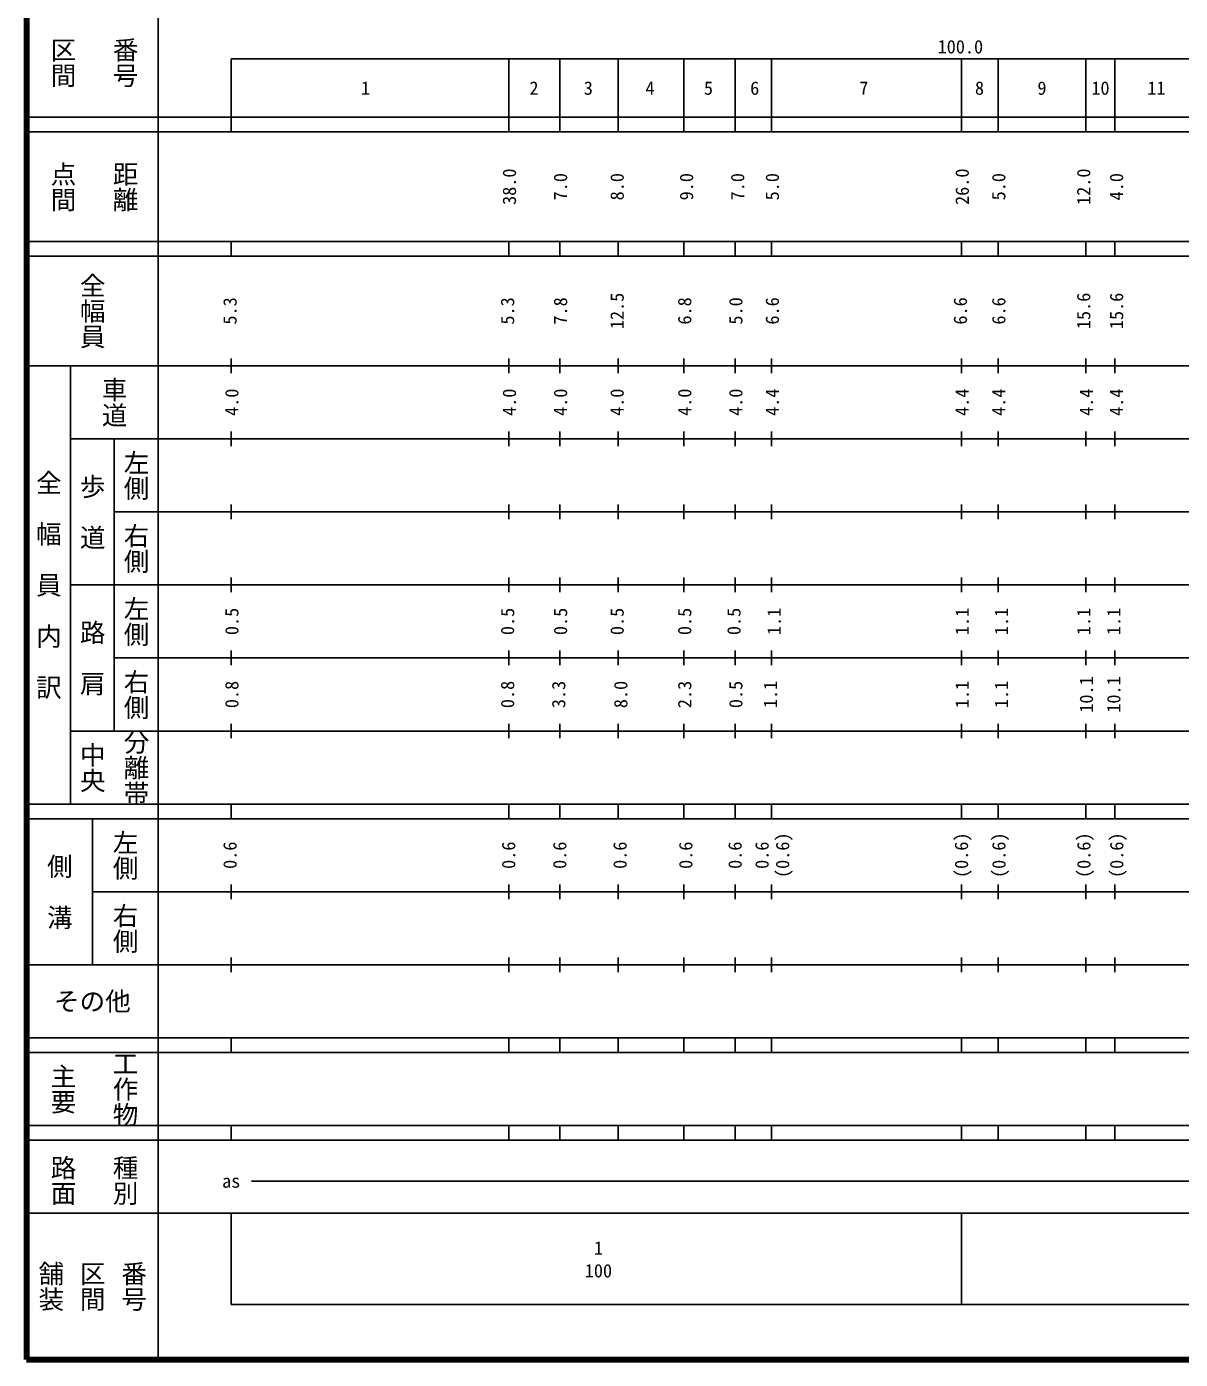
# Model space of a CAD drawing. Units: millimetres on the paper. Extents: x 40 to 680, y 20 to 380.
# Drawn here: x 40 to 198, y 20 to 202.4 of the extents above; entities that cross this region are included whole.
import ezdxf
from ezdxf.enums import TextEntityAlignment as Align

# ---------------------------------------------------------------- set-up
doc = ezdxf.new("R2010")
doc.units = ezdxf.units.MM
doc.layers.add('M-TTL', color=2, linetype='Continuous', lineweight=140)
doc.layers.add('M-TTL-BAND', color=7, linetype='Continuous', lineweight=25)
doc.styles.add('@ＭＳ ゴシック', font='')
doc.styles.add('ＭＳ ゴシック', font='')
doc.styles.get('@ＭＳ ゴシック').set_extended_font_data('@MS Gothic')
doc.styles.get('ＭＳ ゴシック').set_extended_font_data('MS Gothic')

msp = doc.modelspace()

# ---------------------------------------------------------------- linework, layer by layer
at = {"layer": 'M-TTL'}
for p, q in [((40, 380), (40, 20)), ((40, 20), (680, 20))]:
    msp.add_line(p, q, dxfattribs=at)
at = {"layer": 'M-TTL-BAND'}
for p, q in [((58, 370), (58, 20)), ((68, 198), (579, 198)), ((68, 198), (68, 188)), ((106, 198), (106, 188)), ((113, 198), (113, 188)), ((121, 198), (121, 188)), ((130, 198), (130, 188)), ((137, 198), (137, 188)), ((142, 198), (142, 188)), ((168, 198), (168, 188)), ((173, 198), (173, 188)), ((185, 198), (185, 188)), ((189, 198), (189, 188)), ((40, 190), (579, 190)), ((40, 188), (579, 188)), ((40, 173), (579, 173)), ((68, 171), (68, 173)), ((106, 173), (106, 171)), ((113, 173), (113, 171)), ((121, 173), (121, 171)), ((130, 173), (130, 171)), ((137, 173), (137, 171)), ((142, 173), (142, 171)), ((168, 171), (168, 173)), ((173, 173), (173, 171)), ((185, 173), (185, 171)), ((189, 173), (189, 171)), ((40, 171), (579, 171)), ((68, 155), (68, 157)), ((106, 157), (106, 155)), ((113, 157), (113, 155)), ((121, 157), (121, 155)), ((130, 157), (130, 155)), ((137, 157), (137, 155)), ((142, 157), (142, 155)), ((168, 155), (168, 157)), ((173, 157), (173, 155)), ((185, 157), (185, 155)), ((189, 157), (189, 155)), ((40, 156), (579, 156)), ((46, 96), (46, 156)), ((46, 146), (579, 146)), ((52, 146), (52, 106)), ((68, 145), (68, 147)), ((106, 147), (106, 145)), ((113, 147), (113, 145)), ((121, 147), (121, 145)), ((130, 147), (130, 145)), ((137, 147), (137, 145)), ((142, 147), (142, 145)), ((168, 145), (168, 147)), ((173, 147), (173, 145)), ((185, 147), (185, 145)), ((189, 147), (189, 145)), ((68, 135), (68, 137)), ((106, 137), (106, 135)), ((113, 137), (113, 135)), ((121, 137), (121, 135)), ((130, 137), (130, 135)), ((137, 137), (137, 135)), ((142, 137), (142, 135)), ((168, 135), (168, 137)), ((173, 137), (173, 135)), ((185, 137), (185, 135)), ((189, 137), (189, 135)), ((52, 136), (579, 136)), ((46, 126), (579, 126)), ((68, 125), (68, 127)), ((106, 127), (106, 125)), ((113, 127), (113, 125)), ((121, 127), (121, 125)), ((130, 127), (130, 125)), ((137, 127), (137, 125)), ((142, 127), (142, 125)), ((168, 125), (168, 127)), ((173, 127), (173, 125)), ((185, 127), (185, 125)), ((189, 127), (189, 125)), ((68, 115), (68, 117)), ((106, 117), (106, 115)), ((113, 117), (113, 115)), ((121, 117), (121, 115)), ((130, 117), (130, 115)), ((137, 117), (137, 115)), ((142, 117), (142, 115)), ((168, 115), (168, 117)), ((173, 117), (173, 115)), ((185, 117), (185, 115)), ((189, 117), (189, 115)), ((52, 116), (579, 116)), ((46, 106), (579, 106)), ((68, 105), (68, 107)), ((106, 107), (106, 105)), ((113, 107), (113, 105)), ((121, 107), (121, 105)), ((130, 107), (130, 105)), ((137, 107), (137, 105)), ((142, 107), (142, 105)), ((168, 105), (168, 107)), ((173, 107), (173, 105)), ((185, 107), (185, 105)), ((189, 107), (189, 105)), ((40, 96), (579, 96)), ((68, 94), (68, 96)), ((106, 96), (106, 94)), ((113, 96), (113, 94)), ((121, 96), (121, 94)), ((130, 96), (130, 94)), ((137, 96), (137, 94)), ((142, 96), (142, 94)), ((168, 94), (168, 96)), ((173, 96), (173, 94)), ((185, 96), (185, 94)), ((189, 96), (189, 94)), ((40, 94), (579, 94)), ((49, 94), (49, 74)), ((49, 84), (579, 84)), ((68, 83), (68, 85)), ((106, 85), (106, 83)), ((113, 85), (113, 83)), ((121, 85), (121, 83)), ((130, 85), (130, 83)), ((137, 85), (137, 83)), ((142, 85), (142, 83)), ((168, 83), (168, 85)), ((173, 85), (173, 83)), ((185, 85), (185, 83)), ((189, 85), (189, 83)), ((68, 73), (68, 75)), ((106, 75), (106, 73)), ((113, 75), (113, 73)), ((121, 75), (121, 73)), ((130, 75), (130, 73)), ((137, 75), (137, 73)), ((142, 75), (142, 73)), ((168, 73), (168, 75)), ((173, 75), (173, 73)), ((185, 75), (185, 73)), ((189, 75), (189, 73)), ((40, 74), (579, 74)), ((40, 64), (579, 64)), ((68, 62), (68, 64)), ((106, 64), (106, 62)), ((113, 64), (113, 62)), ((121, 64), (121, 62)), ((130, 64), (130, 62)), ((137, 64), (137, 62)), ((142, 64), (142, 62)), ((168, 62), (168, 64)), ((173, 64), (173, 62)), ((185, 64), (185, 62)), ((189, 64), (189, 62)), ((40, 62), (579, 62)), ((40, 52), (579, 52)), ((68, 50), (68, 52)), ((106, 52), (106, 50)), ((113, 52), (113, 50)), ((121, 52), (121, 50)), ((130, 52), (130, 50)), ((137, 52), (137, 50)), ((142, 52), (142, 50)), ((168, 50), (168, 52)), ((173, 52), (173, 50)), ((185, 52), (185, 50)), ((189, 52), (189, 50)), ((40, 50), (579, 50)), ((70.805, 44.406), (565.903, 44.406)), ((40, 40), (579, 40)), ((68, 40), (68, 27.5)), ((168, 40), (168, 27.5)), ((68, 27.5), (579, 27.5))]:
    msp.add_line(p, q, dxfattribs=at)

# ---------------------------------------------------------------- texts
for s, height, rotation, style, p in [('番号', 2.566, 270, '@ＭＳ ゴシック', (53.5, 197.5)), ('区間', 2.566, 270, '@ＭＳ ゴシック', (45, 197.5)), ('点間', 2.566, 270, '@ＭＳ ゴシック', (45, 180.5)), ('距離', 2.566, 270, '@ＭＳ ゴシック', (53.5, 180.5)), ('38.0', 1.833, 90, 'ＭＳ ゴシック', (106.087, 180.5)), ('26.0', 1.833, 90, 'ＭＳ ゴシック', (168.087, 180.5)), ('12.0', 1.833, 90, 'ＭＳ ゴシック', (184.715, 180.5)), ('7.0', 1.833, 90, 'ＭＳ ゴシック', (113.087, 180.5)), ('8.0', 1.833, 90, 'ＭＳ ゴシック', (120.837, 180.5)), ('9.0', 1.833, 90, 'ＭＳ ゴシック', (130.338, 180.5)), ('7.0', 1.833, 90, 'ＭＳ ゴシック', (137.338, 180.5)), ('5.0', 1.833, 90, 'ＭＳ ゴシック', (142.088, 180.5)), ('5.0', 1.833, 90, 'ＭＳ ゴシック', (173.089, 180.5)), ('4.0', 1.833, 90, 'ＭＳ ゴシック', (189.215, 180.5)), ('全幅員', 2.566, 270, '@ＭＳ ゴシック', (49, 163.5)), ('5.3', 1.833, 90, 'ＭＳ ゴシック', (67.836, 163.5)), ('5.3', 1.833, 90, 'ＭＳ ゴシック', (105.837, 163.5)), ('7.8', 1.833, 90, 'ＭＳ ゴシック', (113.087, 163.5)), ('12.5', 1.833, 90, 'ＭＳ ゴシック', (120.837, 163.5)), ('6.8', 1.833, 90, 'ＭＳ ゴシック', (130.088, 163.5)), ('5.0', 1.833, 90, 'ＭＳ ゴシック', (137.088, 163.5)), ('6.6', 1.833, 90, 'ＭＳ ゴシック', (142.088, 163.5)), ('6.6', 1.833, 90, 'ＭＳ ゴシック', (167.836, 163.5)), ('6.6', 1.833, 90, 'ＭＳ ゴシック', (173.089, 163.5)), ('15.6', 1.833, 90, 'ＭＳ ゴシック', (184.715, 163.5)), ('15.6', 1.833, 90, 'ＭＳ ゴシック', (189.215, 163.5)), ('車道', 2.566, 270, '@ＭＳ ゴシック', (52, 151)), ('4.0', 1.833, 90, 'ＭＳ ゴシック', (68.086, 151)), ('4.0', 1.833, 90, 'ＭＳ ゴシック', (106.087, 151)), ('4.0', 1.833, 90, 'ＭＳ ゴシック', (113.087, 151)), ('4.0', 1.833, 90, 'ＭＳ ゴシック', (120.837, 151)), ('4.0', 1.833, 90, 'ＭＳ ゴシック', (130.088, 151)), ('4.0', 1.833, 90, 'ＭＳ ゴシック', (137.088, 151)), ('4.4', 1.833, 90, 'ＭＳ ゴシック', (142.088, 151)), ('4.4', 1.833, 90, 'ＭＳ ゴシック', (168.086, 151)), ('4.4', 1.833, 90, 'ＭＳ ゴシック', (173.089, 151)), ('4.4', 1.833, 90, 'ＭＳ ゴシック', (185.09, 151)), ('4.4', 1.833, 90, 'ＭＳ ゴシック', (189.215, 151)), ('左側', 2.566, 270, '@ＭＳ ゴシック', (55, 141)), ('全\u3000幅\u3000員\u3000内\u3000訳', 2.566, 270, '@ＭＳ ゴシック', (43, 126)), ('歩\u3000道', 2.566, 270, '@ＭＳ ゴシック', (49, 136)), ('右側', 2.566, 270, '@ＭＳ ゴシック', (55, 131)), ('左側', 2.566, 270, '@ＭＳ ゴシック', (55, 121)), ('0.5', 1.833, 90, 'ＭＳ ゴシック', (68.086, 121)), ('0.5', 1.833, 90, 'ＭＳ ゴシック', (105.837, 121)), ('0.5', 1.833, 90, 'ＭＳ ゴシック', (113.087, 121)), ('0.5', 1.833, 90, 'ＭＳ ゴシック', (120.837, 121)), ('0.5', 1.833, 90, 'ＭＳ ゴシック', (130.088, 121)), ('0.5', 1.833, 90, 'ＭＳ ゴシック', (136.838, 121)), ('1.1', 1.833, 90, 'ＭＳ ゴシック', (142.338, 121)), ('1.1', 1.833, 90, 'ＭＳ ゴシック', (168.086, 121)), ('1.1', 1.833, 90, 'ＭＳ ゴシック', (173.464, 121)), ('1.1', 1.833, 90, 'ＭＳ ゴシック', (184.715, 121)), ('1.1', 1.833, 90, 'ＭＳ ゴシック', (188.84, 121)), ('路\u3000肩', 2.566, 270, '@ＭＳ ゴシック', (49, 116)), ('右側', 2.566, 270, '@ＭＳ ゴシック', (55, 111)), ('10.1', 1.833, 90, 'ＭＳ ゴシック', (185.09, 111)), ('10.1', 1.833, 90, 'ＭＳ ゴシック', (188.84, 111)), ('0.8', 1.833, 90, 'ＭＳ ゴシック', (68.086, 111)), ('0.8', 1.833, 90, 'ＭＳ ゴシック', (105.837, 111)), ('3.3', 1.833, 90, 'ＭＳ ゴシック', (112.837, 111)), ('8.0', 1.833, 90, 'ＭＳ ゴシック', (121.337, 111)), ('2.3', 1.833, 90, 'ＭＳ ゴシック', (130.088, 111)), ('0.5', 1.833, 90, 'ＭＳ ゴシック', (137.088, 111)), ('1.1', 1.833, 90, 'ＭＳ ゴシック', (141.838, 111)), ('1.1', 1.833, 90, 'ＭＳ ゴシック', (168.086, 111)), ('1.1', 1.833, 90, 'ＭＳ ゴシック', (173.464, 111)), ('分離帯', 2.566, 270, '@ＭＳ ゴシック', (55, 101)), ('中央', 2.566, 270, '@ＭＳ ゴシック', (49, 101)), ('左側', 2.566, 270, '@ＭＳ ゴシック', (53.5, 89)), ('(0.6)', 1.833, 90, 'ＭＳ ゴシック', (143.497, 89)), ('(0.6)', 1.833, 90, 'ＭＳ ゴシック', (167.985, 89)), ('(0.6)', 1.833, 90, 'ＭＳ ゴシック', (173.111, 89)), ('(0.6)', 1.833, 90, 'ＭＳ ゴシック', (184.737, 89)), ('(0.6)', 1.833, 90, 'ＭＳ ゴシック', (189.237, 89)), ('0.6', 1.833, 90, 'ＭＳ ゴシック', (67.836, 89)), ('0.6', 1.833, 90, 'ＭＳ ゴシック', (105.984, 89)), ('0.6', 1.833, 90, 'ＭＳ ゴシック', (112.984, 89)), ('0.6', 1.833, 90, 'ＭＳ ゴシック', (121.234, 89)), ('0.6', 1.833, 90, 'ＭＳ ゴシック', (130.235, 89)), ('0.6', 1.833, 90, 'ＭＳ ゴシック', (136.985, 89)), ('0.6', 1.833, 90, 'ＭＳ ゴシック', (140.676, 89)), ('側\u3000溝', 2.566, 270, '@ＭＳ ゴシック', (44.5, 84)), ('右側', 2.566, 270, '@ＭＳ ゴシック', (53.5, 79)), ('主要', 2.566, 270, '@ＭＳ ゴシック', (45, 57)), ('工作物', 2.566, 270, '@ＭＳ ゴシック', (53.5, 57)), ('路面', 2.566, 270, '@ＭＳ ゴシック', (45, 44.5)), ('種別', 2.566, 270, '@ＭＳ ゴシック', (53.5, 44.5)), ('舗装', 2.566, 270, '@ＭＳ ゴシック', (43.333, 30)), ('区間', 2.566, 270, '@ＭＳ ゴシック', (49, 30)), ('番号', 2.566, 270, '@ＭＳ ゴシック', (54.667, 30))]:
    msp.add_text(s, height=height, rotation=rotation, dxfattribs=dict(at, style=style)).set_placement(p, align=Align.MIDDLE_CENTER)
at = {"layer": 'M-TTL-BAND', "style": 'ＭＳ ゴシック'}
msp.add_text('100.0', height=1.833, dxfattribs=at).set_placement((167.844, 198.195), align=Align.BOTTOM_CENTER)
for s, height, p in [('1', 1.833, (86.4, 194)), ('2', 1.833, (109.462, 194)), ('3', 1.833, (116.907, 194)), ('4', 1.833, (125.352, 194)), ('5', 1.833, (133.352, 194)), ('6', 1.833, (139.685, 194)), ('7', 1.833, (154.632, 194)), ('8', 1.833, (170.464, 194)), ('9', 1.833, (179.02, 194)), ('10', 1.833, (187.02, 194)), ('11', 1.833, (194.687, 194)), ('その他', 2.566, (49, 69)), ('as', 1.833, (68.006, 44.406)), ('1', 1.833, (118.288, 35.238)), ('100', 1.833, (118.288, 32.131))]:
    msp.add_text(s, height=height, dxfattribs=at).set_placement(p, align=Align.MIDDLE_CENTER)

doc.saveas('drawing.dxf')
